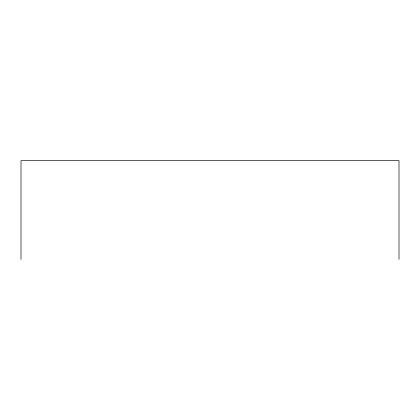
<?xml version="1.0" encoding="UTF-8"?>
<svg xmlns="http://www.w3.org/2000/svg" width="420" height="420" viewBox="0 0 420 420"><rect width="100%" height="100%" fill="white"/><g stroke="black" fill="none" stroke-linecap="round" stroke-linejoin="round"><path stroke-width="0.63" d="M399 259.371L399 160.629L21 160.629L21 259.371"/></g></svg>
